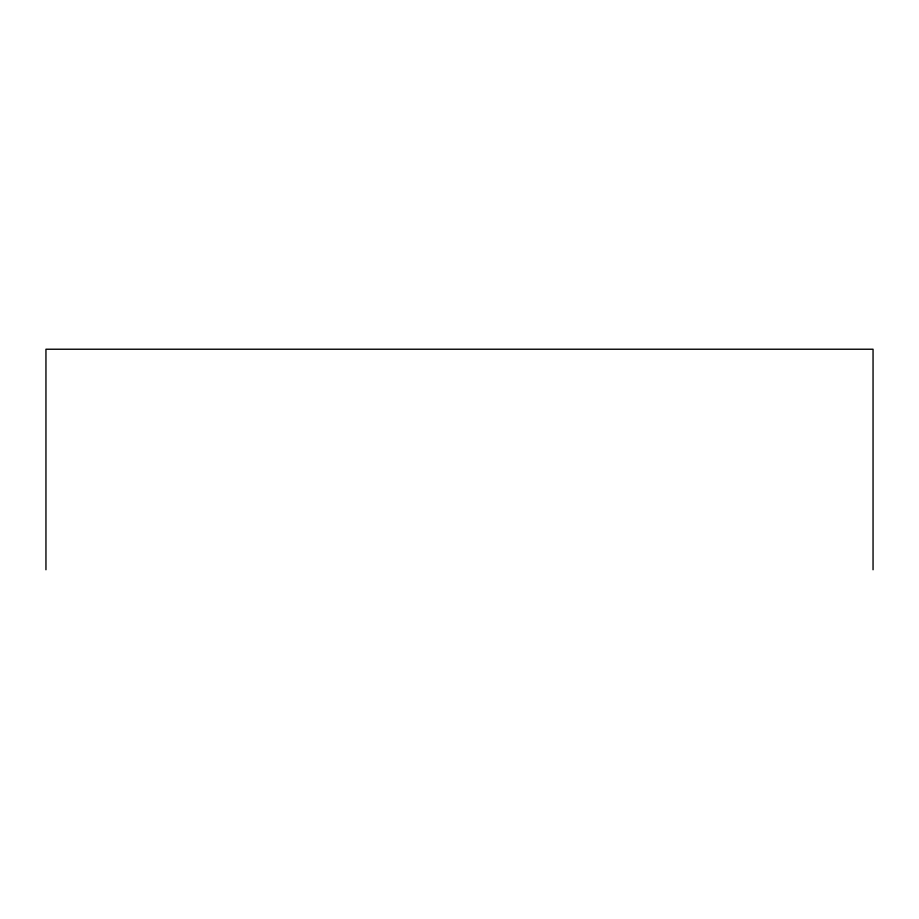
<?xml version="1.0" encoding="UTF-8"?>
<svg xmlns="http://www.w3.org/2000/svg" width="919" height="919" viewBox="0 0 919 919"><rect width="100%" height="100%" fill="white"/><g stroke="black" fill="none" stroke-linecap="round" stroke-linejoin="round"><path stroke-width="1.38" d="M873.05 569.769L873.05 349.231L45.95 349.231L45.95 569.769"/></g></svg>
